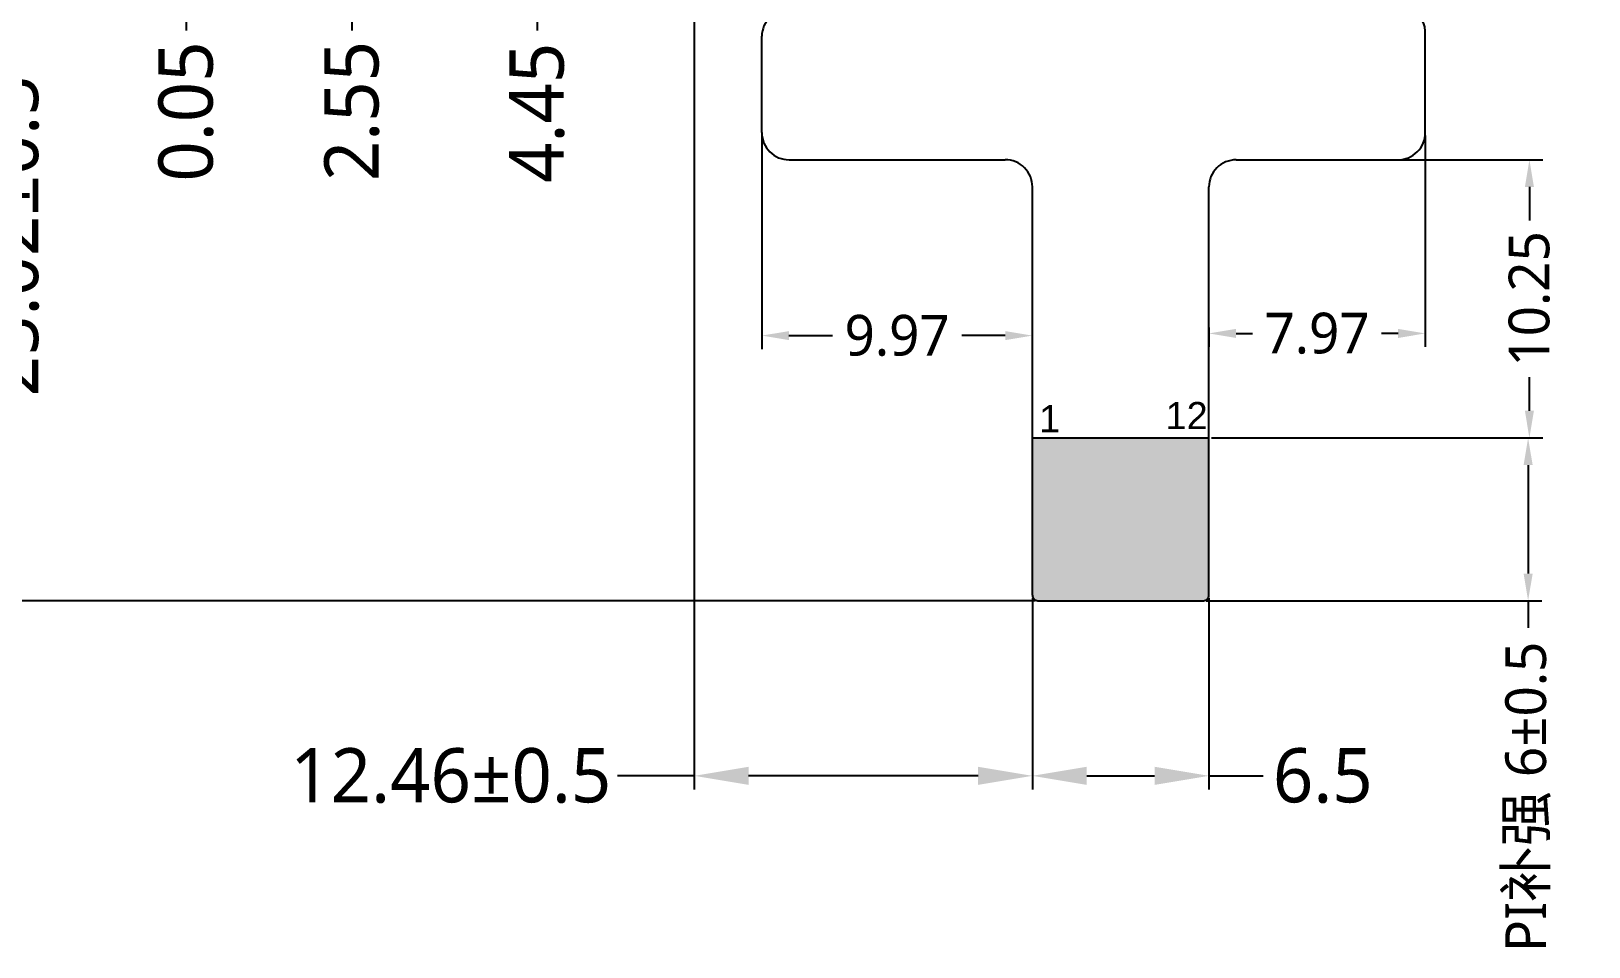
# Model space of a CAD drawing. Header units: millimetres. Extents: x 790 to 1082, y 1773 to 1991.
# Drawn here: x 826.9 to 884.3, y 1848.3 to 1882.1 of the extents above; entities that cross this region are included whole.
import ezdxf

# ---------------------------------------------------------------- set-up
doc = ezdxf.new("R2010")
doc.units = ezdxf.units.MM
for name, color, linetype in [('3-LCD', 4, 'Continuous'), ('3-LCD-FPC', 40, 'Continuous'), ('6-标注', 255, 'Continuous')]:
    doc.layers.add(name, color=color, linetype=linetype)
doc.styles.get("Standard").update_dxf_attribs({"font": 'arial.ttf'})
doc.styles.add('宋体', font='')
doc.styles.get('宋体').set_extended_font_data('Microsoft YaHei')
doc.dimstyles.new('ZY-G1-0.1默认', dxfattribs={"dimtxt": 1, "dimasz": 1, "dimexe": 0.5, "dimexo": 0.1, "dimgap": 0.5, "dimtad": 0, "dimdsep": 46, "dimtxsty": '宋体', "dimcen": 2, "dimclrd": 7, "dimclre": 7, "dimclrt": 7, "dimadec": 0, "dimazin": 2, "dimtp": 0.1, "dimtm": 0.1, "dimtfac": 1, "dimtmove": 0, "dimatfit": 3, "dimfxl": 1, "dimtolj": 1, "dimarcsym": 0})
doc.dimstyles.new('ZY-G1-0.5', dxfattribs={"dimtxt": 1, "dimasz": 1, "dimexe": 0.5, "dimexo": 0.1, "dimgap": 0.5, "dimtad": 0, "dimdsep": 46, "dimtxsty": '宋体', "dimcen": 2, "dimclrd": 7, "dimclre": 7, "dimclrt": 7, "dimadec": 0, "dimazin": 2, "dimtol": 1, "dimtp": 0.5, "dimtm": 0.5, "dimtfac": 1, "dimtmove": 0, "dimatfit": 3, "dimfxl": 1, "dimtolj": 1, "dimarcsym": 0})
doc.dimstyles.new('ZY-G2-0.1默认', dxfattribs={"dimtxt": 2, "dimasz": 2, "dimexe": 0.5, "dimexo": 0.1, "dimgap": 0.5, "dimtad": 0, "dimdec": 3, "dimdsep": 46, "dimtxsty": '宋体', "dimcen": 2, "dimclrd": 7, "dimclre": 7, "dimclrt": 7, "dimadec": 0, "dimazin": 2, "dimtp": 0.1, "dimtm": 0.1, "dimtfac": 1, "dimtdec": 3, "dimtmove": 0, "dimatfit": 3, "dimfxl": 1, "dimtolj": 1, "dimarcsym": 0})
doc.dimstyles.new('ZY-G2-0.5', dxfattribs={"dimtxt": 2, "dimasz": 2, "dimexe": 0.5, "dimexo": 0.1, "dimgap": 0.1, "dimtad": 0, "dimdec": 3, "dimdsep": 46, "dimtxsty": '宋体', "dimcen": 2, "dimclrd": 7, "dimclre": 7, "dimclrt": 7, "dimadec": 0, "dimazin": 2, "dimtol": 1, "dimtp": 0.5, "dimtm": 0.5, "dimtfac": 1, "dimtdec": 3, "dimtmove": 0, "dimatfit": 3, "dimfxl": 1, "dimtolj": 1, "dimarcsym": 0})

# ---------------------------------------------------------------- blocks, each defined once
blk = doc.blocks.new('ROUND_1000')
blk.add_lwpolyline([(0, 0, 1), (0, 0, 1)], format="xyb", close=True)
blk = doc.blocks.new('*D320')
at = {"layer": '6-标注', "color": 7, "lineweight": -2, "transparency": 16777216}
for p, q in [((851.275, 1886.105), (825.725, 1886.105)), ((826.225, 1884.105), (826.225, 1880.732)), ((826.225, 1863.086), (826.225, 1868.337)), ((863.932, 1861.086), (825.725, 1861.086))]:
    blk.add_line(p, q, dxfattribs=at)
at = {"layer": '6-标注', "color": 7, "transparency": 16777216}
for points in [[(825.891, 1884.105), (826.558, 1884.105), (826.225, 1886.105)], [(825.891, 1863.086), (826.558, 1863.086), (826.225, 1861.086)]]:
    blk.add_solid(points, dxfattribs=at)
at = {"layer": 'Defpoints', "color": 0, "transparency": 16777216}
for p in [(826.225, 1886.105), (851.375, 1886.105), (864.032, 1861.086)]:
    blk.add_point(p, dxfattribs=at)
at = {"layer": '6-标注', "color": 7, "transparency": 16777216, "insert": (826.225, 1874.534), "char_height": 2, "attachment_point": 5, "rotation": 90, "style": '宋体'}
blk.add_mtext('\\A1;25.02±0.5', dxfattribs=at)
blk = doc.blocks.new('*D321')
at = {"layer": '6-标注', "color": 7, "lineweight": -2, "transparency": 16777216}
for p, q in [((851.375, 1886.055), (851.375, 1854.134)), ((863.832, 1861.186), (863.832, 1854.134)), ((851.375, 1854.634), (848.543, 1854.634)), ((861.832, 1854.634), (853.375, 1854.634))]:
    blk.add_line(p, q, dxfattribs=at)
at = {"layer": '6-标注', "color": 7, "transparency": 16777216}
for points in [[(853.375, 1854.967), (853.375, 1854.3), (851.375, 1854.634)], [(861.832, 1854.967), (861.832, 1854.3), (863.832, 1854.634)]]:
    blk.add_solid(points, dxfattribs=at)
at = {"layer": 'Defpoints', "color": 0, "transparency": 16777216}
for p in [(851.375, 1886.155), (863.832, 1861.286), (863.832, 1854.634)]:
    blk.add_point(p, dxfattribs=at)
at = {"layer": '6-标注', "color": 7, "transparency": 16777216, "insert": (842.405, 1854.634), "char_height": 2, "attachment_point": 5, "style": '宋体'}
blk.add_mtext('\\A1;12.46±0.5', dxfattribs=at)
blk = doc.blocks.new('*D322')
at = {"layer": '6-标注', "color": 7, "lineweight": -2, "transparency": 16777216}
for p, q in [((863.832, 1861.186), (863.832, 1854.134)), ((870.332, 1861.186), (870.332, 1854.134)), ((865.832, 1854.634), (868.332, 1854.634)), ((870.332, 1854.634), (872.332, 1854.634))]:
    blk.add_line(p, q, dxfattribs=at)
at = {"layer": '6-标注', "color": 7, "transparency": 16777216}
for points in [[(865.832, 1854.967), (865.832, 1854.3), (863.832, 1854.634)], [(868.332, 1854.967), (868.332, 1854.3), (870.332, 1854.634)]]:
    blk.add_solid(points, dxfattribs=at)
at = {"layer": 'Defpoints', "color": 0, "transparency": 16777216}
for p in [(863.832, 1861.286), (870.332, 1861.286), (863.832, 1854.634)]:
    blk.add_point(p, dxfattribs=at)
at = {"layer": '6-标注', "color": 7, "transparency": 16777216, "insert": (874.53, 1854.634), "char_height": 2, "attachment_point": 5, "style": '宋体'}
blk.add_mtext('\\A1;6.5', dxfattribs=at)
blk = doc.blocks.new('*D323')
at = {"layer": '6-标注', "color": 7, "lineweight": -2, "transparency": 16777216}
for p, q in [((870.432, 1867.086), (882.592, 1867.086)), ((882.092, 1866.086), (882.092, 1862.086)), ((870.232, 1861.086), (882.592, 1861.086)), ((882.092, 1861.086), (882.092, 1860.086))]:
    blk.add_line(p, q, dxfattribs=at)
at = {"layer": '6-标注', "color": 7, "transparency": 16777216}
for points in [[(881.926, 1866.086), (882.259, 1866.086), (882.092, 1867.086)], [(881.926, 1862.086), (882.259, 1862.086), (882.092, 1861.086)]]:
    blk.add_solid(points, dxfattribs=at)
at = {"layer": 'Defpoints', "color": 0, "transparency": 16777216}
for p in [(870.332, 1867.086), (870.132, 1861.086), (882.092, 1861.086)]:
    blk.add_point(p, dxfattribs=at)
at = {"layer": '6-标注', "color": 7, "transparency": 16777216, "insert": (882.092, 1853.861), "char_height": 1.5, "attachment_point": 5, "rotation": 90, "style": '宋体'}
blk.add_mtext('\\A1;PI补强 6±0.5', dxfattribs=at)
blk = doc.blocks.new('*D324')
at = {"layer": '6-标注', "color": 7, "lineweight": -2, "transparency": 16777216}
for p, q in [((877.402, 1877.336), (882.639, 1877.336)), ((882.139, 1876.336), (882.139, 1875.102)), ((882.139, 1868.086), (882.139, 1869.32)), ((870.432, 1867.086), (882.639, 1867.086))]:
    blk.add_line(p, q, dxfattribs=at)
at = {"layer": '6-标注', "color": 7, "transparency": 16777216}
for points in [[(881.973, 1876.336), (882.306, 1876.336), (882.139, 1877.336)], [(881.973, 1868.086), (882.306, 1868.086), (882.139, 1867.086)]]:
    blk.add_solid(points, dxfattribs=at)
at = {"layer": 'Defpoints', "color": 0, "transparency": 16777216}
for p in [(877.302, 1877.336), (870.332, 1867.086), (882.139, 1867.086)]:
    blk.add_point(p, dxfattribs=at)
at = {"layer": '6-标注', "color": 7, "transparency": 16777216, "insert": (882.139, 1872.211), "char_height": 1.5, "attachment_point": 5, "rotation": 90, "style": '宋体'}
blk.add_mtext('\\A1;10.25', dxfattribs=at)
blk = doc.blocks.new('*D326')
at = {"layer": '6-标注', "color": 7, "lineweight": -2, "transparency": 16777216}
for p, q in [((878.302, 1878.235), (878.302, 1870.437)), ((870.332, 1871.16), (870.332, 1870.437)), ((871.332, 1870.937), (871.939, 1870.937)), ((877.302, 1870.937), (876.696, 1870.937))]:
    blk.add_line(p, q, dxfattribs=at)
at = {"layer": '6-标注', "color": 7, "transparency": 16777216}
for points in [[(871.332, 1871.104), (871.332, 1870.77), (870.332, 1870.937)], [(877.302, 1871.104), (877.302, 1870.77), (878.302, 1870.937)]]:
    blk.add_solid(points, dxfattribs=at)
at = {"layer": 'Defpoints', "color": 0, "transparency": 16777216}
for p in [(878.302, 1878.335), (870.332, 1871.26), (870.332, 1870.937)]:
    blk.add_point(p, dxfattribs=at)
at = {"layer": '6-标注', "color": 7, "transparency": 16777216, "insert": (874.317, 1870.937), "char_height": 1.5, "attachment_point": 5, "style": '宋体'}
blk.add_mtext('\\A1;7.97', dxfattribs=at)
blk = doc.blocks.new('*D327')
at = {"layer": '6-标注', "color": 7, "lineweight": -2, "transparency": 16777216}
for p, q in [((853.864, 1878.236), (853.864, 1870.357)), ((863.832, 1870.957), (863.832, 1871.357)), ((854.864, 1870.857), (856.465, 1870.857)), ((862.832, 1870.857), (861.232, 1870.857))]:
    blk.add_line(p, q, dxfattribs=at)
at = {"layer": '6-标注', "color": 7, "transparency": 16777216}
for points in [[(854.864, 1871.023), (854.864, 1870.69), (853.864, 1870.857)], [(862.832, 1871.023), (862.832, 1870.69), (863.832, 1870.857)]]:
    blk.add_solid(points, dxfattribs=at)
at = {"layer": 'Defpoints', "color": 0, "transparency": 16777216}
for p in [(853.864, 1878.336), (863.832, 1870.857), (863.832, 1870.857)]:
    blk.add_point(p, dxfattribs=at)
at = {"layer": '6-标注', "color": 7, "transparency": 16777216, "insert": (858.848, 1870.857), "char_height": 1.5, "attachment_point": 5, "style": '宋体'}
blk.add_mtext('\\A1;9.97', dxfattribs=at)
blk = doc.blocks.new('*D369')
at = {"layer": '3-LCD', "color": 7, "lineweight": -2, "transparency": 16777216}
for p, q in [((845.586, 1892.555), (845.586, 1894.555)), ((845.486, 1890.555), (845.086, 1890.555)), ((845.586, 1890.555), (845.586, 1886.105)), ((845.486, 1886.105), (845.086, 1886.105)), ((845.586, 1884.105), (845.586, 1882.105))]:
    blk.add_line(p, q, dxfattribs=at)
at = {"layer": '3-LCD', "color": 7, "transparency": 16777216}
for points in [[(845.253, 1892.555), (845.919, 1892.555), (845.586, 1890.555)], [(845.253, 1884.105), (845.919, 1884.105), (845.586, 1886.105)]]:
    blk.add_solid(points, dxfattribs=at)
at = {"layer": 'Defpoints', "color": 0, "transparency": 16777216}
for p in [(845.586, 1890.555), (845.586, 1886.105), (845.586, 1886.105)]:
    blk.add_point(p, dxfattribs=at)
at = {"layer": '3-LCD', "color": 7, "transparency": 16777216, "insert": (845.586, 1879.067), "char_height": 2, "attachment_point": 5, "rotation": 90, "style": '宋体'}
blk.add_mtext('\\A1;4.45', dxfattribs=at)
blk = doc.blocks.new('*D370')
at = {"layer": '3-LCD', "color": 7, "lineweight": -2, "transparency": 16777216}
for p, q in [((838.763, 1890.655), (838.763, 1892.655)), ((838.663, 1888.655), (838.263, 1888.655)), ((838.763, 1888.655), (838.763, 1886.105)), ((838.663, 1886.105), (838.263, 1886.105)), ((838.763, 1884.105), (838.763, 1882.105))]:
    blk.add_line(p, q, dxfattribs=at)
at = {"layer": '3-LCD', "color": 7, "transparency": 16777216}
for points in [[(838.43, 1890.655), (839.096, 1890.655), (838.763, 1888.655)], [(838.43, 1884.105), (839.096, 1884.105), (838.763, 1886.105)]]:
    blk.add_solid(points, dxfattribs=at)
at = {"layer": 'Defpoints', "color": 0, "transparency": 16777216}
for p in [(838.763, 1888.655), (838.763, 1886.105), (838.763, 1886.105)]:
    blk.add_point(p, dxfattribs=at)
at = {"layer": '3-LCD', "color": 7, "transparency": 16777216, "insert": (838.763, 1879.133), "char_height": 2, "attachment_point": 5, "rotation": 90, "style": '宋体'}
blk.add_mtext('\\A1;2.55', dxfattribs=at)
blk = doc.blocks.new('*D372')
at = {"layer": '3-LCD', "color": 7, "lineweight": -2, "transparency": 16777216}
for p, q in [((832.656, 1888.155), (832.656, 1890.155)), ((832.556, 1886.155), (832.156, 1886.155)), ((832.556, 1886.105), (832.156, 1886.105)), ((832.656, 1886.155), (832.656, 1886.105)), ((832.656, 1884.105), (832.656, 1882.105))]:
    blk.add_line(p, q, dxfattribs=at)
at = {"layer": '3-LCD', "color": 7, "transparency": 16777216}
for points in [[(832.322, 1888.155), (832.989, 1888.155), (832.656, 1886.155)], [(832.322, 1884.105), (832.989, 1884.105), (832.656, 1886.105)]]:
    blk.add_solid(points, dxfattribs=at)
at = {"layer": 'Defpoints', "color": 0, "transparency": 16777216}
for p in [(832.656, 1886.155), (832.656, 1886.105), (832.656, 1886.105)]:
    blk.add_point(p, dxfattribs=at)
at = {"layer": '3-LCD', "color": 7, "transparency": 16777216, "insert": (832.656, 1879.115), "char_height": 2, "attachment_point": 5, "rotation": 90, "style": '宋体'}
blk.add_mtext('\\A1;0.05', dxfattribs=at)

msp = doc.modelspace()

# ---------------------------------------------------------------- hatches: boundary and pattern name
h = msp.add_hatch(color=256)
h.dxf.hatch_style = 1
h.paths.add_polyline_path([(863.8324, 1861.2863, 0.4142136), (864.0324, 1861.0863), (870.1324, 1861.0863, 0.4142136), (870.3324, 1861.2863), (870.3324, 1867.0863), (863.8324, 1867.0863)])

# ---------------------------------------------------------------- linework, layer by layer
at = {"layer": '3-LCD-FPC'}
for p, q in [((878.3024, 1878.3353), (878.3024, 1882.0767)), ((863.8324, 1867.0863), (870.3324, 1867.0863))]:
    msp.add_line(p, q, dxfattribs=at)
for points in [[(854.8644, 1882.8863, 0.4142136), (853.8644, 1881.8863)], [(853.8644, 1878.3363, 0.4142136), (854.8644, 1877.3363)], [(877.3024, 1877.3353, 0.4142136), (878.3024, 1878.3353)], [(863.8324, 1876.3363, 0.4142136), (862.8324, 1877.3363)], [(871.3324, 1877.3343, 0.4142136), (870.3324, 1876.3343)], [(863.8324, 1861.2863, 0.4142136), (864.0324, 1861.0863)], [(870.1324, 1861.0863, 0.4142136), (870.3324, 1861.2863)]]:
    msp.add_lwpolyline(points, format="xyb", dxfattribs=at)
for points in [[(853.8644, 1878.3363), (853.8644, 1881.8863)], [(854.8644, 1877.3363), (862.8324, 1877.3363)], [(871.3324, 1877.3363), (877.3024, 1877.3363)], [(863.8324, 1861.2863), (863.8324, 1876.3363)], [(870.3324, 1861.2863), (870.3324, 1876.3343)], [(864.0324, 1861.0863), (870.1324, 1861.0863)]]:
    msp.add_lwpolyline(points, dxfattribs=at)
msp.add_arc((877.5024, 1882.0767), 0.8, 0, 90, dxfattribs=at)

# ---------------------------------------------------------------- block references
for p in [(853.8644, 1881.8863), (853.8644, 1881.8863), (878.3024, 1881.3363), (878.3024, 1881.3363), (853.8644, 1878.3363), (853.8644, 1878.3363), (878.3024, 1878.3353), (878.3024, 1878.3353), (854.8644, 1877.3363), (854.8644, 1877.3363), (862.8324, 1877.3363), (862.8324, 1877.3363), (871.3324, 1877.3363), (871.3324, 1877.3343), (877.3024, 1877.3363), (877.3024, 1877.3353), (863.8324, 1876.3363), (863.8324, 1876.3363), (870.3324, 1876.3343), (870.3324, 1876.3343), (863.8324, 1861.2863), (863.8324, 1861.2863), (864.0324, 1861.0863), (864.0324, 1861.0863), (870.1324, 1861.0863), (870.1324, 1861.0863), (870.3324, 1861.2863), (870.3324, 1861.2863)]:
    msp.add_blockref('ROUND_1000', p, dxfattribs=at)

# ---------------------------------------------------------------- texts
at = {"layer": '3-LCD-FPC', "char_height": 1, "attachment_point": 1}
for s, insert in [('12', (868.7345, 1868.4098)), ('1', (864.0779, 1868.2953))]:
    msp.add_mtext_dynamic_manual_height_columns(s, width=1.56605, gutter_width=12.5, heights=[0], dxfattribs=dict(at, insert=insert))

# ---------------------------------------------------------------- dimensions: what is measured, and where the dimension line sits
at = {"layer": '3-LCD'}
for base, p1, p2, picture, middle in [((845.5859, 1886.1053), (845.5859, 1890.5553), (845.5859, 1886.1053), '*D369', (845.5859, 1879.0669)), ((838.7631, 1886.1053), (838.7631, 1888.6553), (838.7631, 1886.1053), '*D370', (838.7631, 1879.1328)), ((832.6558, 1886.1053), (832.6558, 1886.1553), (832.6558, 1886.1053), '*D372', (832.6558, 1879.1147))]:
    dim = msp.add_linear_dim(base=base, p1=p1, p2=p2, angle=90, dimstyle='ZY-G2-0.1默认', dxfattribs=at)
    dim.commit()
    dim.dimension.update_dxf_attribs({"geometry": picture, "text_midpoint": middle})
at = {"layer": '6-标注'}
for base, p1, p2, dimstyle, override, picture, middle in [((826.2245, 1886.1053), (864.0324, 1861.0863), (851.3753, 1886.1053), 'ZY-G2-0.5', {"dimdec": 2}, '*D320', (826.2245, 1874.5341)), ((882.1395, 1867.0863), (877.3024, 1877.3363), (870.3324, 1867.0863), 'ZY-G1-0.1默认', {"dimtxt": 1.5}, '*D324', (882.1395, 1872.2113))]:
    dim = msp.add_linear_dim(base=base, p1=p1, p2=p2, angle=90, dimstyle=dimstyle, override=override, dxfattribs=at)
    dim.commit()
    dim.dimension.update_dxf_attribs({"geometry": picture, "text_midpoint": middle, "dimtype": 160})
dim = msp.add_linear_dim(base=(863.8324, 1854.6338), p1=(851.3753, 1886.1553), p2=(863.8324, 1861.2863), dimstyle='ZY-G2-0.5', override={"dimdec": 2}, dxfattribs=at)
dim.commit()
dim.dimension.update_dxf_attribs({"geometry": '*D321', "text_midpoint": (842.4053, 1854.6338), "dimtype": 160})
for base, p1, p2, picture, middle in [((863.8324, 1870.8567), (853.8644, 1878.3363), (863.8324, 1870.8567), '*D327', (858.8484, 1870.8567)), ((870.3324, 1870.9369), (878.3024, 1878.3353), (870.3324, 1871.2601), '*D326', (874.3174, 1870.9369))]:
    dim = msp.add_linear_dim(base=base, p1=p1, p2=p2, dimstyle='ZY-G1-0.1默认', override={"dimtxt": 1.5}, dxfattribs=at)
    dim.commit()
    dim.dimension.update_dxf_attribs({"geometry": picture, "text_midpoint": middle})
dim = msp.add_linear_dim(base=(882.0922, 1861.0863), p1=(870.3324, 1867.0863), p2=(870.1324, 1861.0863), angle=90, text='PI补强 <>', dimstyle='ZY-G1-0.5', override={"dimtxt": 1.5}, dxfattribs=at)
dim.commit()
dim.dimension.update_dxf_attribs({"geometry": '*D323', "text_midpoint": (882.0922, 1853.8608), "dimtype": 160})
dim = msp.add_linear_dim(base=(863.8324, 1854.6338), p1=(870.3324, 1861.2863), p2=(863.8324, 1861.2863), dimstyle='ZY-G2-0.1默认', dxfattribs=at)
dim.commit()
dim.dimension.update_dxf_attribs({"geometry": '*D322', "text_midpoint": (874.5303, 1854.6338), "dimtype": 160})

doc.saveas('drawing.dxf')
